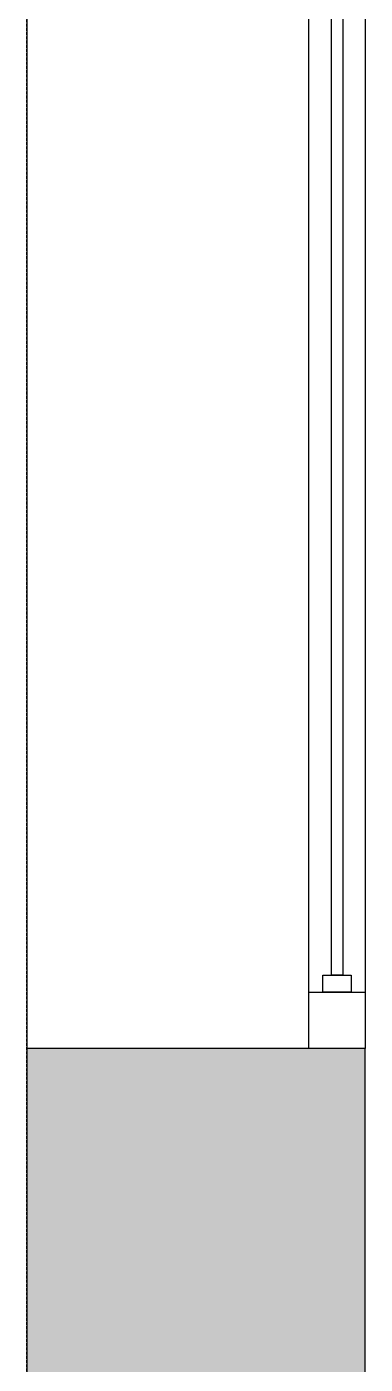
# Model space of a CAD drawing. Header units: millimetres. Extents: x 31778 to 54642, y 18502 to 28743.
# Drawn here: x 43614 to 43644, y 21760.8 to 21879.4 of the extents above; entities that cross this region are included whole.
import ezdxf

# ---------------------------------------------------------------- set-up
doc = ezdxf.new("R2010")
doc.units = ezdxf.units.MM
doc.linetypes.add('DASHED2', pattern=[0.375, 0.25, -0.125])
doc.layers.add('Plan Archi', color=8, linetype='Continuous')

msp = doc.modelspace()

# ---------------------------------------------------------------- hatches: boundary and pattern name
at = {"layer": 'Plan Archi'}
h = msp.add_hatch(color=256, dxfattribs=at)
h.dxf.hatch_style = 1
h.paths.add_polyline_path([(43643.989, 21788.82), (43613.989, 21788.82), (43613.989, 21678.185), (43643.989, 21678.185)])

# ---------------------------------------------------------------- linework, layer by layer
at = {"layer": 'Plan Archi', "linetype": 'DASHED2'}
msp.add_line((43613.989, 21643.185), (43613.989, 22354.456), dxfattribs=at)
at = {"layer": 'Plan Archi'}
for p, q in [((43613.989, 22208.82), (43613.989, 21788.82)), ((43638.989, 21793.82), (43638.989, 22203.82)), ((43643.989, 22203.82), (43643.989, 21793.82)), ((43640.989, 21795.32), (43640.989, 22202.32)), ((43641.989, 22202.32), (43641.989, 21795.32)), ((43640.239, 21793.82), (43640.239, 21795.32)), ((43640.239, 21795.32), (43642.739, 21795.32)), ((43641.989, 21795.32), (43640.989, 21795.32)), ((43642.739, 21795.32), (43642.739, 21793.82)), ((43638.989, 21788.82), (43638.989, 21793.82)), ((43638.989, 21793.82), (43643.989, 21793.82)), ((43642.739, 21793.82), (43640.239, 21793.82)), ((43643.989, 21793.82), (43643.989, 21788.82)), ((43643.989, 21788.82), (43613.989, 21788.82)), ((43613.989, 21788.82), (43613.989, 21678.185)), ((43643.989, 21788.82), (43638.989, 21788.82)), ((43643.989, 21678.185), (43643.989, 21788.82))]:
    msp.add_line(p, q, dxfattribs=at)

doc.saveas('drawing.dxf')
